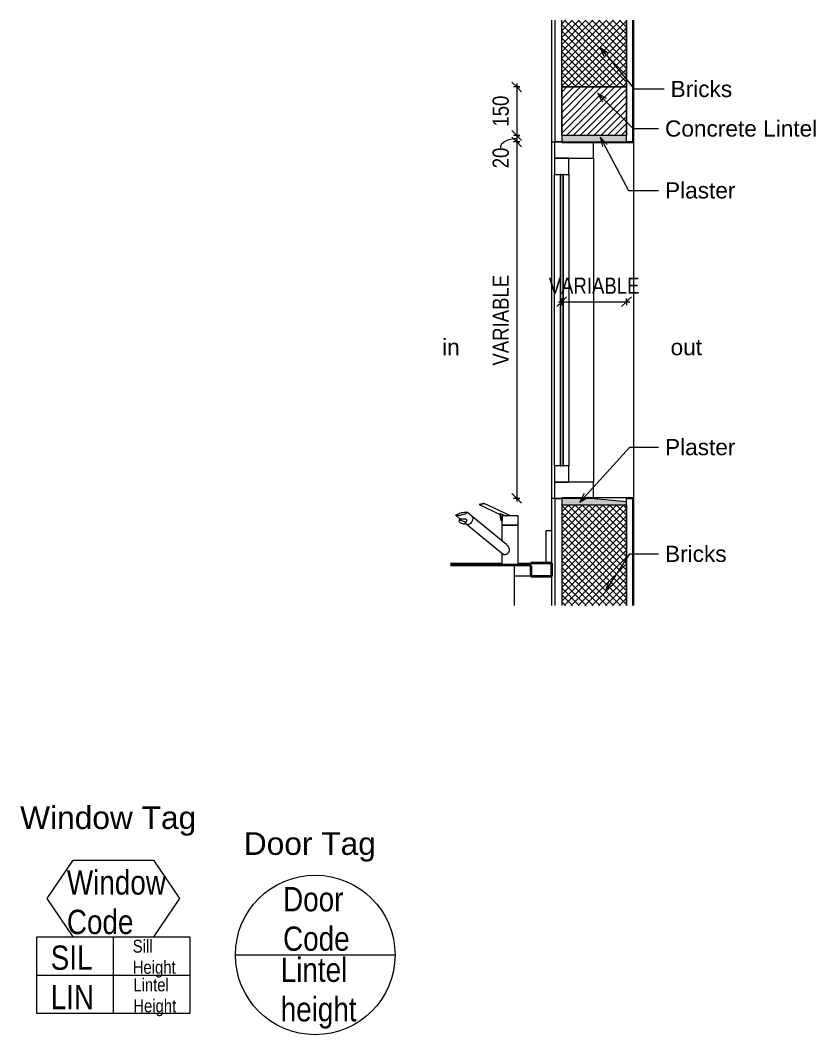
# Model space of a CAD drawing. Header units: millimetres. Extents: x -13951 to 24706, y -4881 to 8681.
# Drawn here: x 18386 to 20840, y -35 to 3096 of the extents above; entities that cross this region are included whole.
import ezdxf

# ---------------------------------------------------------------- set-up
doc = ezdxf.new("R2010")
doc.units = ezdxf.units.MM
for name, color, linetype, lineweight in [('A-ANNO-DIMS', 211, 'Continuous', 9), ('A-ANNO-DIMS-10', 211, 'Continuous', 9), ('A-DETL-GENF', 92, 'Continuous', 18), ('A-DETL-THIN', 151, 'Continuous', 18), ('A-DOOR-IDEN', 7, 'Continuous', 18), ('A-GENM', 13, 'Continuous', 18), ('A-GLAZ', 151, 'Continuous', 18), ('A-GLAZ-IDEN', 7, 'Continuous', 18), ('A-WALL', 113, 'Continuous', 18), ('A-WALL-PATT', 111, 'Continuous', 18), ('Door tag_dwg', 8, 'Continuous', 18), ('G-ANNO-TEXT', 231, 'Continuous', 9), ('P-SANR-FIXT', 6, 'Continuous', 18), ('Q-CASE', 31, 'Continuous', 18), ('Window tag_dwg', 8, 'Continuous', 18)]:
    doc.layers.add(name, color=color, linetype=linetype, lineweight=lineweight)
doc.styles.add('Arial Narrow', font='ARIALN.TTF', dxfattribs={"height": 75})
doc.styles.add('Arial Narrow_1', font='ARIALN.TTF', dxfattribs={"height": 40})
doc.styles.add('Arial Narrow_6', font='ARIALN.TTF', dxfattribs={"height": 50})
doc.styles.add('Arial_10', font='arial.ttf', dxfattribs={"height": 50})
doc.styles.add('Arial_9', font='arial.ttf', dxfattribs={"height": 70})
doc.dimstyles.new('dimension_line_5MM_1', dxfattribs={"dimscale": 304.8, "dimtxt": 51.171549, "dimasz": 0.098425, "dimexe": 0.032808, "dimexo": 0.0625, "dimgap": 0.032808, "dimtad": 1, "dimdec": 0, "dimrnd": 10, "dimzin": 0, "dimdsep": 46, "dimtxsty": 'Arial Narrow_6', "dimblk1": 'OBLIQUE', "dimblk2": 'OBLIQUE', "dimsah": 1, "dimcen": 0.09, "dimdle": 0.032808, "dimazin": 0, "dimtfac": 1, "dimtdec": 4, "dimtix": 1, "dimtmove": 0, "dimatfit": 3, "dimfxl": 0.032808, "dimfxlon": 1, "dimtvp": 1, "dimtolj": 1, "dimtzin": 0, "dimarcsym": 2})
doc.dimstyles.new('dimension_line_5MM_2', dxfattribs={"dimscale": 304.8, "dimtxt": 51.171549, "dimasz": 0.098425, "dimexe": 0.032808, "dimexo": 0.0625, "dimgap": 0.032808, "dimtad": 1, "dimdec": 0, "dimrnd": 10, "dimzin": 0, "dimdsep": 46, "dimtxsty": 'Arial Narrow_6', "dimblk1": 'OBLIQUE', "dimblk2": 'OBLIQUE', "dimsah": 1, "dimcen": 0.09, "dimdle": 0.032808, "dimazin": 0, "dimtfac": 1, "dimtdec": 4, "dimtix": 1, "dimtmove": 1, "dimatfit": 3, "dimfxl": 0.032808, "dimfxlon": 1, "dimtvp": 1, "dimtolj": 1, "dimtzin": 0, "dimarcsym": 2})

# ---------------------------------------------------------------- blocks, each defined once
blk = doc.blocks.new('Window tag_dwg_M_Window Tag - M_Window Tag-3796-Blockwork GF Plan-526543-Window Tag')
at = {"layer": 'A-GLAZ-IDEN'}
for p, q in [((166.8, 266.3), (369.3, 266.3)), ((268.1, 266.3), (268.1, 30)), ((31.8, 148.2), (504.3, 148.2))]:
    blk.add_line(p, q, dxfattribs=at)
at = {"layer": 'A-GLAZ-IDEN', "flags": 128}
for points in [[(144, 266.3), (63.9, 385), (144, 503.7), (392.2, 503.7), (472.2, 385), (392.2, 266.3)], [(335.6, 266.3), (504.3, 266.3), (504.3, 30), (31.8, 30), (31.8, 266.3), (202.5, 266.3)]]:
    blk.add_lwpolyline(points, dxfattribs=at)
at = {"layer": 'A-GLAZ-IDEN', "char_height": 75, "attachment_point": 1, "line_spacing_factor": 0.974696, "style": 'Arial Narrow'}
for s, insert, width in [('SIL', (74.9, 240), 154.743), ('LIN', (74.9, 118.4), 160.269)]:
    blk.add_mtext(s, dxfattribs=dict(at, insert=insert, width=width))
blk = doc.blocks.new('Window tag_dwg-526542-Window Tag')
blk.add_blockref('Window tag_dwg_M_Window Tag - M_Window Tag-3796-Blockwork GF Plan-526543-Window Tag', (0, 0))
at = {"layer": 'A-GLAZ-IDEN', "attachment_point": 1, "line_spacing_factor": 0.974696}
for s, insert, char_height, width, style in [('Window\\PCode', (124.9, 472.1), 75, 366.589, 'Arial Narrow'), ('Sill\\PHeight', (328, 257.8), 40, 158.672, 'Arial Narrow_1'), ('Lintel\\PHeight', (329.8, 138.6), 40, 158.672, 'Arial Narrow_1')]:
    blk.add_mtext(s, dxfattribs=dict(at, insert=insert, char_height=char_height, width=width, style=style))
blk = doc.blocks.new('Door tag_dwg_M_Door Tag - M_Door Tag-1233-Blockwork GF Plan-526554-Door Tag')
at = {"layer": 'A-DOOR-IDEN'}
blk.add_line((-37, 210.9), (455.6, 210.9), dxfattribs=at)
blk.add_circle((209.3, 210.9), 246.3, dxfattribs=at)
blk = doc.blocks.new('Door tag_dwg-526553-Door Tag')
blk.add_blockref('Door tag_dwg_M_Door Tag - M_Door Tag-1233-Blockwork GF Plan-526554-Door Tag', (0, 0))
at = {"layer": 'A-DOOR-IDEN', "char_height": 75, "attachment_point": 1, "line_spacing_factor": 0.974696, "style": 'Arial Narrow'}
for s, insert, width in [('Door\\PCode', (110.2, 420.4), 245.928), ('Lintel\\Pheight', (102.9, 202.6), 280.008)]:
    blk.add_mtext(s, dxfattribs=dict(at, insert=insert, width=width))
blk = doc.blocks.new('M_Window-Sliding-Double3 - Sa-W04-2378840-Typical window Opening Section')
at = {"layer": 'A-GLAZ'}
for p, q in [((-1901.8, 2720), (-1901.8, 2670)), ((-1879.8, 2720), (-1901.8, 2720)), ((-1781.8, 2670), (-1781.8, 2720)), ((-1901.8, 2670), (-1901.8, 2620)), ((-1857.4, 2670), (-1901.8, 2670)), ((-1901.8, 2670), (-1781.8, 2670)), ((-1857.4, 2620), (-1857.4, 2670)), ((-1781.8, 2670), (-1781.8, 1669.9)), ((-1901.8, 2620), (-1857.4, 2620)), ((-1901.8, 1720), (-1901.8, 2620)), ((-1883, 2620), (-1885, 2620)), ((-1885, 2620), (-1885, 1720)), ((-1883, 1720), (-1883, 2620)), ((-1874.6, 2620), (-1876.6, 2620)), ((-1876.6, 2620), (-1876.6, 1720)), ((-1874.6, 1720), (-1874.6, 2620)), ((-1857.4, 2620), (-1857.4, 1720)), ((-1857.4, 1720), (-1901.8, 1720)), ((-1901.8, 1720), (-1901.8, 1670)), ((-1885, 1720), (-1883, 1720)), ((-1876.6, 1720), (-1874.6, 1720)), ((-1857.4, 1670), (-1857.4, 1720)), ((-1901.8, 1670), (-1857.4, 1670)), ((-1901.8, 1669.9), (-1901.8, 1620)), ((-1781.8, 1669.9), (-1901.8, 1669.9)), ((-1781.8, 1620), (-1781.8, 1669.9)), ((-1901.8, 1620), (-1879.8, 1620)), ((-1789.8, 1620), (-1789.7, 1620))]:
    blk.add_line(p, q, dxfattribs=at)
blk = doc.blocks.new('Generic Models 4 - Generic Models 4-526186-Typical window Opening Section')
at = {"layer": 'A-GENM'}
blk.add_line((-1789.7, 1620), (-1789.8, 1620), dxfattribs=at)
blk = doc.blocks.new('Generic Models 6 - Generic Models 6-526230-Typical window Opening Section')
at = {"layer": 'A-GENM'}
h = blk.add_hatch(dxfattribs=at)
h.set_pattern_fill('FP_11', color=256, style=0, pattern_type=2)
h.set_pattern_definition([(45, (-1795.71, 2319.96), (-10.6066, 10.6066), [])])
h.paths.add_polyline_path([(-1679.8, 2740), (-1679.8, 2890), (-1879.8, 2890), (-1879.8, 2740), (-1781.8, 2740)])
for p, q in [((-1679.8, 2890), (-1879.8, 2890)), ((-1879.8, 2890), (-1879.8, 2740)), ((-1679.8, 2740), (-1679.8, 2890))]:
    blk.add_line(p, q, dxfattribs=at)
blk = doc.blocks.new('M_Counter Top-L Shaped w Sink - 600mm Depth-1306093-Typical window Opening Section')
at = {"layer": 'Q-CASE'}
for p, q in [((-1909.8, 1520), (-1928.9, 1520)), ((-1928.9, 1520), (-1928.9, 1420)), ((-1909.8, 1420), (-1909.8, 1520)), ((-2211.5, 1420), (-2206, 1420)), ((-2014.5, 1420), (-1974.9, 1420)), ((-1928.9, 1420), (-1909.8, 1420)), ((-1974.9, 1380), (-2025, 1380))]:
    blk.add_line(p, q, dxfattribs=at)
at = {"layer": 'Q-CASE', "lineweight": 35}
for p, q in [((-1909.8, 1420), (-1974.9, 1420)), ((-1974.9, 1420), (-1974.9, 1417)), ((-1974.9, 1412), (-1974.9, 1380)), ((-1909.8, 1380), (-1909.8, 1420)), ((-1974.9, 1380), (-1909.8, 1380))]:
    blk.add_line(p, q, dxfattribs=at)
blk = doc.blocks.new('M_Sink Kitchen - Large 2 Basins - 1160 x 500mm-1428268-Typical window Opening Section')
at = {"layer": 'P-SANR-FIXT'}
for p, q in [((-2134.1, 1600.6), (-2069.6, 1570.5)), ((-2134.1, 1600.6), (-2134.1, 1600.6)), ((-2039.4, 1567.4), (-2119.1, 1604.6)), ((-2206, 1566.8), (-2194.4, 1557.3)), ((-2155.8, 1564.3), (-2171.5, 1577.2)), ((-2069.9, 1573.7), (-2055.5, 1567)), ((-2069.9, 1573.7), (-2065.8, 1550.6)), ((-2066.3, 1550.6), (-2069.8, 1570.6)), ((-2069.6, 1570.5), (-2069.6, 1570.5)), ((-2063.8, 1567), (-2020.9, 1567)), ((-2063.8, 1567), (-2063.8, 1550.6)), ((-2020.9, 1567), (-2014.5, 1567)), ((-2014.4, 1537), (-2014.4, 1567)), ((-2194.4, 1557.3), (-2197.1, 1550.1)), ((-2176.5, 1542.5), (-2174.8, 1541.1)), ((-2176.4, 1542.5), (-2173.8, 1549.7)), ((-2174.8, 1541.1), (-2060.8, 1447.4)), ((-2050.2, 1477.6), (-2155.8, 1564.3)), ((-2066.3, 1550.6), (-2065.8, 1550.6)), ((-2065.8, 1550.6), (-2063.8, 1550.6)), ((-2064.4, 1550.6), (-2064.4, 1537)), ((-2020.9, 1537), (-2064.4, 1537)), ((-2064.4, 1537), (-2064.4, 1489.1)), ((-2064.4, 1537), (-2020.9, 1537)), ((-2014.5, 1537), (-2020.9, 1537)), ((-2020.9, 1537), (-2014.5, 1537)), ((-2014.4, 1417), (-2014.4, 1537)), ((-2064.4, 1450.5), (-2064.4, 1417)), ((-2223.4, 1420), (-2215.6, 1420)), ((-2223.4, 1417), (-1984.9, 1417)), ((-1984.9, 1412), (-2223.4, 1412)), ((-2215.6, 1420), (-2211.5, 1420)), ((-2215.6, 1417), (-2215.6, 1420)), ((-2211.5, 1417), (-2211.5, 1420)), ((-2206, 1420), (-2195.6, 1420)), ((-2206, 1417), (-2206, 1420)), ((-2195.7, 1420), (-2172.9, 1420)), ((-2195.7, 1417), (-2195.7, 1420)), ((-2172.9, 1420), (-2172.1, 1420)), ((-2172.9, 1417), (-2172.9, 1420)), ((-2171.4, 1417), (-2171.4, 1420)), ((-2171.1, 1420), (-2158.4, 1420)), ((-2158.6, 1420), (-2136.9, 1420)), ((-2158.6, 1417), (-2158.6, 1420)), ((-2136.9, 1420), (-2136.3, 1420)), ((-2136.9, 1417), (-2136.9, 1420)), ((-2135.3, 1420), (-2120.8, 1420)), ((-2135.2, 1417), (-2135.2, 1420)), ((-2121, 1420), (-2097.2, 1420)), ((-2121, 1417), (-2121, 1420)), ((-2097.2, 1420), (-2097, 1420)), ((-2097.2, 1420), (-2097.2, 1417)), ((-2096.7, 1417), (-2096.7, 1420)), ((-2096.7, 1420), (-2080.9, 1420)), ((-2080.9, 1420), (-2064.4, 1420)), ((-2080.9, 1417), (-2080.9, 1420)), ((-2025, 1289.2), (-2025, 1412)), ((-1984.9, 1417), (-1974.9, 1417)), ((-1974.9, 1412), (-1984.9, 1412)), ((-1974.9, 1412), (-1974.9, 1417))]:
    blk.add_line(p, q, dxfattribs=at)
at = {"layer": 'P-SANR-FIXT', "flags": 128}
for points in [[(-2119.1, 1604.6), (-2119.2, 1604.6), (-2119.6, 1604.5), (-2120.2, 1604.3), (-2121.1, 1604), (-2122.2, 1603.7), (-2123.5, 1603.4), (-2124.9, 1603), (-2126.3, 1602.6), (-2127.8, 1602.2), (-2129.2, 1601.8), (-2130.5, 1601.5), (-2131.7, 1601.2), (-2132.7, 1600.9), (-2133.4, 1600.8), (-2133.9, 1600.6), (-2134.1, 1600.6)], [(-2133.9, 1600.7), (-2133.6, 1600.8), (-2133, 1600.9), (-2132.1, 1601.2), (-2131, 1601.5), (-2129.7, 1601.8), (-2128.3, 1602.2), (-2126.9, 1602.6), (-2125.4, 1603), (-2124, 1603.4), (-2122.6, 1603.7), (-2121.5, 1604), (-2120.5, 1604.3), (-2119.8, 1604.5), (-2119.5, 1604.5)], [(-2202.4, 1566.1), (-2204.4, 1566.2), (-2205.7, 1566.6), (-2206.3, 1567.2), (-2206.1, 1568.1), (-2205.2, 1569.1), (-2203.6, 1570.2), (-2201.2, 1571.4), (-2198.4, 1572.6), (-2195.1, 1573.8), (-2191.6, 1575), (-2187.9, 1576), (-2184.3, 1576.8), (-2180.8, 1577.4), (-2177.7, 1577.8), (-2175.1, 1577.9)], [(-2175.1, 1577.9), (-2173.1, 1577.8), (-2171.7, 1577.4), (-2171.2, 1576.8), (-2171.3, 1576), (-2172.3, 1575), (-2173.9, 1573.8), (-2176.2, 1572.6), (-2179.1, 1571.4), (-2182.3, 1570.2), (-2185.9, 1569.1), (-2189.6, 1568.1), (-2193.2, 1567.2), (-2196.7, 1566.6), (-2199.8, 1566.2), (-2202.4, 1566.1)], [(-2069.6, 1570.5), (-2069.5, 1570.6), (-2069.6, 1571), (-2069.6, 1571.7), (-2069.7, 1572.6), (-2069.9, 1573.7)]]:
    blk.add_lwpolyline(points, dxfattribs=at)
at = {"layer": 'P-SANR-FIXT'}
for centre, major_axis, ratio, start_param, end_param in [((-2041.5, 1562.9), (2.12, 4.53), 0.047432, 5.861852, 6.30533), ((-2186.8, 1546.3), (-10.3, 3.8), 0.358184, 3.565133, 6.706725), ((-2186.8, 1546.3), (-10.3, 3.8), 0.358184, 0.42354, 3.565133), ((-2165.3, 1552.7), (9.5, 11.6), 0.651129, 3.109479, 3.633078), ((-2165.3, 1552.7), (9.5, 11.6), 0.651129, 3.109479, 3.633078), ((-2165.3, 1552.7), (9.5, 11.6), 0.651129, 3.633078, 6.283185), ((-2165.3, 1552.7), (9.5, 11.6), 0.651129, 3.633078, 6.283185)]:
    blk.add_ellipse(centre, major_axis=major_axis, ratio=ratio, start_param=start_param, end_param=end_param, dxfattribs=at)
for points, knots in [([(-2194.4, 1557.3), (-2194.4, 1557.2), (-2194.3, 1557.2), (-2194, 1557.1), (-2193.6, 1557.1), (-2193.2, 1557), (-2192.4, 1557), (-2191.7, 1556.9), (-2191.2, 1556.9)], [0.4, 0.4, 0.4, 0.4, 0.55, 0.625, 0.7, 0.775, 0.85, 1, 1, 1, 1]), ([(-2191.2, 1556.9), (-2190.5, 1556.9), (-2189.4, 1557), (-2187.6, 1557.1), (-2185.8, 1557.2), (-2183.9, 1557.3), (-2182.1, 1557.3), (-2181, 1557.3), (-2180.1, 1557.3), (-2179.4, 1557.3), (-2178.8, 1557.2), (-2178.2, 1557.1), (-2177.6, 1557), (-2176.8, 1556.8), (-2176.1, 1556.5), (-2175.5, 1556.1), (-2174.9, 1555.7), (-2174, 1554.8), (-2173.6, 1553.9), (-2173.5, 1553.2)], [0, 0, 0, 0, 0.125, 0.1875, 0.25, 0.375, 0.4375, 0.5, 0.53125, 0.5625, 0.59375, 0.625, 0.65625, 0.6875, 0.75, 0.78125, 0.8125, 0.875, 1, 1, 1, 1]), ([(-2051.7, 1478.6), (-2051.5, 1478.5), (-2051.2, 1478.3), (-2050.5, 1477.8), (-2049.6, 1477), (-2048.8, 1476.2), (-2048.1, 1475.5), (-2047.7, 1475), (-2047.2, 1474.5), (-2046.6, 1473.8), (-2045.7, 1472.4), (-2044.4, 1470.3), (-2043.4, 1468.2), (-2042.7, 1466.4), (-2042.3, 1465), (-2042, 1463.6), (-2041.8, 1462.2), (-2041.7, 1460.7), (-2041.7, 1459.5), (-2041.8, 1458.6), (-2041.9, 1457.6), (-2042.2, 1456.5), (-2042.7, 1455.1), (-2043.4, 1453.4), (-2044.5, 1451.8), (-2045.7, 1450.6), (-2046.4, 1449.9), (-2047.4, 1449), (-2049.2, 1447.8), (-2051.6, 1446.7), (-2053.9, 1446.1), (-2055.4, 1445.9), (-2056.2, 1445.9)], [0.1111111, 0.1111111, 0.1111111, 0.1111111, 0.125, 0.1388889, 0.1666667, 0.1944444, 0.2083333, 0.2222222, 0.2361111, 0.25, 0.2777778, 0.3333333, 0.3888889, 0.4166667, 0.4444444, 0.4722222, 0.5, 0.5277778, 0.5555556, 0.5694444, 0.5833333, 0.6111111, 0.6388889, 0.6666667, 0.7222222, 0.75, 0.7638889, 0.7777778, 0.8333333, 0.8888889, 0.9444444, 1, 1, 1, 1]), ([(-2056.2, 1445.9), (-2057.7, 1445.9), (-2059.4, 1446.3), (-2060.7, 1447.3), (-2061.1, 1447.6)], [0, 0, 0, 0, 0.1111111, 0.1545667, 0.1545667, 0.1545667, 0.1545667])]:
    blk.add_open_spline(points, degree=3, knots=knots, dxfattribs=at)
blk.add_open_spline([(-2173.5, 1553.2), (-2173.4, 1552.6), (-2173.3, 1551.2), (-2173.7, 1550), (-2173.9, 1549.4)], degree=3, dxfattribs=at)
blk = doc.blocks.new('Generic Models 275 - Generic Models 275-2557729-Typical window Opening Section')
at = {"layer": 'A-GENM'}
for p, q in [((-1879.8, 2720), (-1879.8, 2718)), ((-1879.8, 2718), (-1658.3, 2718)), ((-1658.3, 2720), (-1679.8, 2720)), ((-1658.3, 2718), (-1658.3, 2720)), ((-1658.3, 2718), (-1658.3, 1622)), ((-1658.3, 1622), (-1879.8, 1622)), ((-1879.8, 1622), (-1879.8, 1620)), ((-1789.8, 1620), (-1789.7, 1620)), ((-1679.8, 1620), (-1658.3, 1620)), ((-1658.3, 1620), (-1658.3, 1622))]:
    blk.add_line(p, q, dxfattribs=at)
blk = doc.blocks.new('DIMBLOCK147-Typical window Opening Section')
at = {"layer": 'A-ANNO-DIMS-10', "lineweight": 18, "transparency": 16777216}
for p, q in [((19917.8, 2890), (19902.8, 2905)), ((19917.8, 2890), (19932.8, 2875)), ((19917.8, 2740), (19902.8, 2755)), ((19917.8, 2740), (19932.8, 2725))]:
    blk.add_line(p, q, dxfattribs=at)
at = {"layer": 'A-ANNO-DIMS-10', "transparency": 16777216}
for p, q in [((19927.8, 2890), (19907.8, 2890)), ((19917.8, 2900), (19917.8, 2740)), ((19917.8, 2890), (19927.8, 2890)), ((19927.8, 2740), (19907.8, 2740)), ((19917.8, 2740), (19927.8, 2740))]:
    blk.add_line(p, q, dxfattribs=at)
at = {"layer": 'A-ANNO-DIMS-10', "color": 0, "transparency": 16777216, "insert": (19843.2, 2767.4), "char_height": 50, "width": 114.039, "attachment_point": 1, "rotation": 90, "line_spacing_factor": 0.974696, "style": 'Arial Narrow_6'}
blk.add_mtext('150', dxfattribs=at)
blk = doc.blocks.new('_Oblique')
at = {"color": 0, "linetype": 'ByBlock', "lineweight": -2}
blk.add_line((-0.5, -0.5), (0.5, 0.5), dxfattribs=at)
blk = doc.blocks.new('DIMBLOCK148-Typical window Opening Section')
at = {"layer": 'A-ANNO-DIMS-10', "lineweight": 18, "transparency": 16777216}
for p, q in [((19917.8, 2740), (19902.8, 2755)), ((19917.8, 2720), (19902.8, 2735)), ((19917.8, 2740), (19932.8, 2725)), ((19917.8, 2720), (19932.8, 2705))]:
    blk.add_line(p, q, dxfattribs=at)
at = {"layer": 'A-ANNO-DIMS-10', "transparency": 16777216}
for p, q in [((19927.8, 2740), (19907.8, 2740)), ((19917.8, 2740), (19917.8, 2720)), ((19917.8, 2740), (19927.8, 2740)), ((19927.8, 2720), (19907.8, 2720)), ((19917.8, 2720), (19927.8, 2720))]:
    blk.add_line(p, q, dxfattribs=at)
blk.add_ellipse((19917.8, 2702.1), major_axis=(50.6, 0), ratio=0.549486, start_param=1.570796, end_param=3.141593, dxfattribs=at)
at = {"layer": 'A-ANNO-DIMS-10', "color": 0, "transparency": 16777216, "insert": (19843.2, 2638.8), "char_height": 50, "width": 76.026, "attachment_point": 1, "rotation": 90, "line_spacing_factor": 0.974696, "style": 'Arial Narrow_6'}
blk.add_mtext('20', dxfattribs=at)
blk = doc.blocks.new('DIMBLOCK149-Typical window Opening Section')
at = {"layer": 'A-ANNO-DIMS-10', "lineweight": 18, "transparency": 16777216}
for p, q in [((19917.8, 2720), (19902.8, 2735)), ((19917.8, 2720), (19932.8, 2705)), ((19917.8, 1620), (19902.8, 1635)), ((19917.8, 1620), (19932.8, 1605))]:
    blk.add_line(p, q, dxfattribs=at)
at = {"layer": 'A-ANNO-DIMS-10', "transparency": 16777216}
for p, q in [((19927.8, 2720), (19907.8, 2720)), ((19917.8, 2720), (19917.8, 1610)), ((19917.8, 2720), (19927.8, 2720)), ((19927.8, 1620), (19907.8, 1620)), ((19917.8, 1620), (19927.8, 1620))]:
    blk.add_line(p, q, dxfattribs=at)
at = {"layer": 'A-ANNO-DIMS-10', "color": 0, "transparency": 16777216, "insert": (19843.2, 2029.8), "char_height": 50, "width": 336.27, "attachment_point": 1, "rotation": 90, "line_spacing_factor": 0.974696, "style": 'Arial Narrow_6'}
blk.add_mtext('VARIABLE', dxfattribs=at)
blk = doc.blocks.new('DIMBLOCK150-Typical window Opening Section')
at = {"layer": 'A-ANNO-DIMS-10', "lineweight": 18, "transparency": 16777216}
for p, q in [((20056.6, 2226.7), (20041.6, 2211.7)), ((20056.6, 2226.7), (20071.6, 2241.7)), ((20256.6, 2226.7), (20241.6, 2211.7)), ((20256.6, 2226.7), (20271.6, 2241.7))]:
    blk.add_line(p, q, dxfattribs=at)
at = {"layer": 'A-ANNO-DIMS-10', "transparency": 16777216}
for p, q in [((20046.6, 2226.7), (20266.6, 2226.7)), ((20056.6, 2236.7), (20056.6, 2216.7)), ((20056.6, 2226.7), (20056.6, 2236.7)), ((20256.6, 2236.7), (20256.6, 2216.7)), ((20256.6, 2226.7), (20256.6, 2236.7))]:
    blk.add_line(p, q, dxfattribs=at)
at = {"layer": 'A-ANNO-DIMS-10', "color": 0, "transparency": 16777216, "insert": (20016.5, 2301.3), "char_height": 50, "width": 336.27, "attachment_point": 1, "line_spacing_factor": 0.974696, "style": 'Arial Narrow_6'}
blk.add_mtext('VARIABLE', dxfattribs=at)

msp = doc.modelspace()

# ---------------------------------------------------------------- hatches: boundary and pattern name
at = {"layer": 'A-DETL-GENF'}
for points in [[(20056.6, 2720), (20256.6, 2720), (20256.6, 2740), (20056.6, 2740)], [(20146.7, 1600), (20256.6, 1600), (20256.6, 1609.1), (20146.6, 1620), (20056.6, 1620), (20056.6, 1600), (20146.6, 1600)]]:
    msp.add_hatch(color=7, dxfattribs=at).paths.add_polyline_path(points)
at = {"layer": 'A-WALL-PATT'}
h = msp.add_hatch(dxfattribs=at)
h.set_pattern_fill('FP_10', color=256, style=0, pattern_type=2)
h.set_pattern_definition([(45, (20140.711, 2319.96), (-10.6066, 10.6066), []), (135, (20140.711, 2319.96), (-10.6066, -10.6066), [])])
h.paths.add_polyline_path([(20056.6, 1289.2), (20256.6, 1289.2), (20256.6, 1600), (20056.6, 1600), (20056.6, 1515)])
h.paths.add_polyline_path([(20056.6, 2890), (20256.6, 2890), (20256.6, 3095.6), (20056.6, 3095.6)])

# ---------------------------------------------------------------- linework, layer by layer
at = {"layer": 'A-DETL-THIN'}
for p, q in [((20256.6, 2740), (20056.6, 2740)), ((20056.6, 2740), (20056.6, 2720)), ((20256.6, 2720), (20256.6, 2740)), ((20056.6, 2720), (20256.6, 2720)), ((20056.6, 1620), (20056.6, 1600)), ((20146.6, 1620), (20056.6, 1620)), ((20056.6, 1600), (20256.6, 1600)), ((20256.6, 1609.1), (20146.6, 1620)), ((20256.6, 1609.1), (20256.6, 1619.9)), ((20256.6, 1600), (20256.6, 1609.1))]:
    msp.add_line(p, q, dxfattribs=at)
at = {"layer": 'A-WALL'}
for p, q in [((20026.6, 1289.2), (20026.6, 3095.6)), ((20036.6, 2720), (20036.6, 3095.6)), ((20056.6, 2740), (20056.6, 3095.6)), ((20256.6, 2890), (20256.6, 3095.6)), ((20256.6, 3095.6), (20256.6, 2740)), ((20276.6, 2720), (20276.6, 3095.6)), ((20278.6, 3095.6), (20278.6, 1289.2)), ((20056.6, 2890), (20256.6, 2890)), ((20026.6, 2720), (20056.6, 2720)), ((20256.6, 2720), (20278.6, 2720)), ((20056.6, 1620), (20026.6, 1620)), ((20036.6, 1289.2), (20036.6, 1620)), ((20056.6, 1600), (20056.6, 1289.2)), ((20278.6, 1620), (20256.6, 1620)), ((20256.6, 1289.2), (20256.6, 1600)), ((20256.6, 1600), (20256.6, 1289.2)), ((20276.6, 1289.2), (20276.6, 1620))]:
    msp.add_line(p, q, dxfattribs=at)
at = {"layer": 'G-ANNO-TEXT', "color": 250}
for p, q in [((20173.8, 3013), (20199.1, 2994.9)), ((20173.8, 3013), (20186.7, 2984.7)), ((20173.8, 3013), (20280.4, 2883.6)), ((20280.4, 2883.6), (20372.3, 2883.6)), ((20167, 2870.7), (20194, 2855.3)), ((20167, 2870.7), (20182.6, 2843.8)), ((20167, 2870.7), (20277, 2761.5)), ((20277, 2761.5), (20355.1, 2761.5)), ((20175.7, 2735), (20196.9, 2712.3)), ((20175.7, 2735), (20182.7, 2704.7)), ((20175.7, 2735), (20263.2, 2570.7)), ((20263.2, 2570.7), (20355.1, 2570.7)), ((20112.7, 1608.1), (20266.9, 1778.2)), ((20266.9, 1778.2), (20355.1, 1778.2)), ((20112.7, 1608.1), (20126.9, 1635.7)), ((20112.7, 1608.1), (20138.8, 1624.9)), ((20192.4, 1335.1), (20266.9, 1448.8)), ((20266.9, 1448.8), (20355.1, 1448.8)), ((20192.4, 1335.1), (20202.1, 1364.6)), ((20192.4, 1335.1), (20215.6, 1355.8))]:
    msp.add_line(p, q, dxfattribs=at)

# ---------------------------------------------------------------- block references
at = {"layer": 'A-GENM'}
for name in ['Generic Models 6 - Generic Models 6-526230-Typical window Opening Section', 'Generic Models 275 - Generic Models 275-2557729-Typical window Opening Section', 'Generic Models 4 - Generic Models 4-526186-Typical window Opening Section']:
    msp.add_blockref(name, (21936.4, 0), dxfattribs=at)
at = {"layer": 'A-GLAZ'}
msp.add_blockref('M_Window-Sliding-Double3 - Sa-W04-2378840-Typical window Opening Section', (21936.4, 0), dxfattribs=at)
at = {"layer": 'Door tag_dwg', "color": 7}
msp.add_blockref('Door tag_dwg-526553-Door Tag', (19086.5, 0), dxfattribs=at)
at = {"layer": 'P-SANR-FIXT'}
msp.add_blockref('M_Sink Kitchen - Large 2 Basins - 1160 x 500mm-1428268-Typical window Opening Section', (21936.4, 0), dxfattribs=at)
at = {"layer": 'Q-CASE'}
msp.add_blockref('M_Counter Top-L Shaped w Sink - 600mm Depth-1306093-Typical window Opening Section', (21936.4, 0), dxfattribs=at)
at = {"layer": 'Window tag_dwg', "color": 7}
msp.add_blockref('Window tag_dwg-526542-Window Tag', (18404.6, 0), dxfattribs=at)

# ---------------------------------------------------------------- texts
at = {"layer": 'G-ANNO-TEXT', "color": 7, "attachment_point": 1}
for s, insert, char_height, width, style in [('Bricks', (20392.6, 2908.6), 50, 234.894, 'Arial_10'), ('Concrete Lintel', (20375.4, 2786.5), 50, 581.223, 'Arial_10'), ('Plaster', (20375.4, 2595.7), 50, 268.565, 'Arial_10'), ('in', (19687.3, 2111.8), 50, 67.342, 'Arial_10'), ('out', (20392.6, 2111.8), 50, 120.253, 'Arial_10'), ('Plaster ', (20375.4, 1803.2), 50, 292.616, 'Arial_10'), ('Bricks', (20375.4, 1473.8), 50, 234.894, 'Arial_10'), ('Window Tag', (18385.2, 669.5), 70, 675.021, 'Arial_9'), ('Door Tag', (19075.4, 589.6), 70, 501.856, 'Arial_9')]:
    msp.add_mtext(s, dxfattribs=dict(at, insert=insert, char_height=char_height, width=width, style=style))

# ---------------------------------------------------------------- dimensions: what is measured, and where the dimension line sits
at = {"layer": 'A-ANNO-DIMS'}
dim = msp.add_linear_dim(base=(19917.8, 2740), p1=(19927.8, 2890), p2=(19927.8, 2740), angle=90, dimstyle='dimension_line_5MM_1', override={"dimpost": '<>', "dimfxl": 150}, dxfattribs=at)
dim.commit()
dim.dimension.update_dxf_attribs({"geometry": 'DIMBLOCK147-Typical window Opening Section', "text_midpoint": (19882.3, 2815)})
dim = msp.add_linear_dim(base=(19917.8, 2720), p1=(19927.8, 2740), p2=(19927.8, 2720), angle=90, dimstyle='dimension_line_5MM_2', override={"dimpost": '<>', "dimfxl": 20}, dxfattribs=at)
dim.commit()
dim.dimension.update_dxf_attribs({"geometry": 'DIMBLOCK148-Typical window Opening Section', "text_midpoint": (19876.5, 2676.8), "dimtype": 160, "text_rotation": 90})
dim = msp.add_linear_dim(base=(19917.8, 1620), p1=(19927.8, 2720), p2=(19927.8, 1620), angle=90, text='VARIABLE', dimstyle='dimension_line_5MM_1', override={"dimpost": '<>', "dimfxl": 1100}, dxfattribs=at)
dim.commit()
dim.dimension.update_dxf_attribs({"geometry": 'DIMBLOCK149-Typical window Opening Section', "text_midpoint": (19882.8, 2170)})
dim = msp.add_linear_dim(base=(20256.6, 2226.7), p1=(20056.6, 2236.7), p2=(20256.6, 2236.7), text='VARIABLE', dimstyle='dimension_line_5MM_1', override={"dimpost": '<>', "dimfxl": 200}, dxfattribs=at)
dim.commit()
dim.dimension.update_dxf_attribs({"geometry": 'DIMBLOCK150-Typical window Opening Section', "text_midpoint": (20156.6, 2261.7)})

doc.saveas('drawing.dxf')
